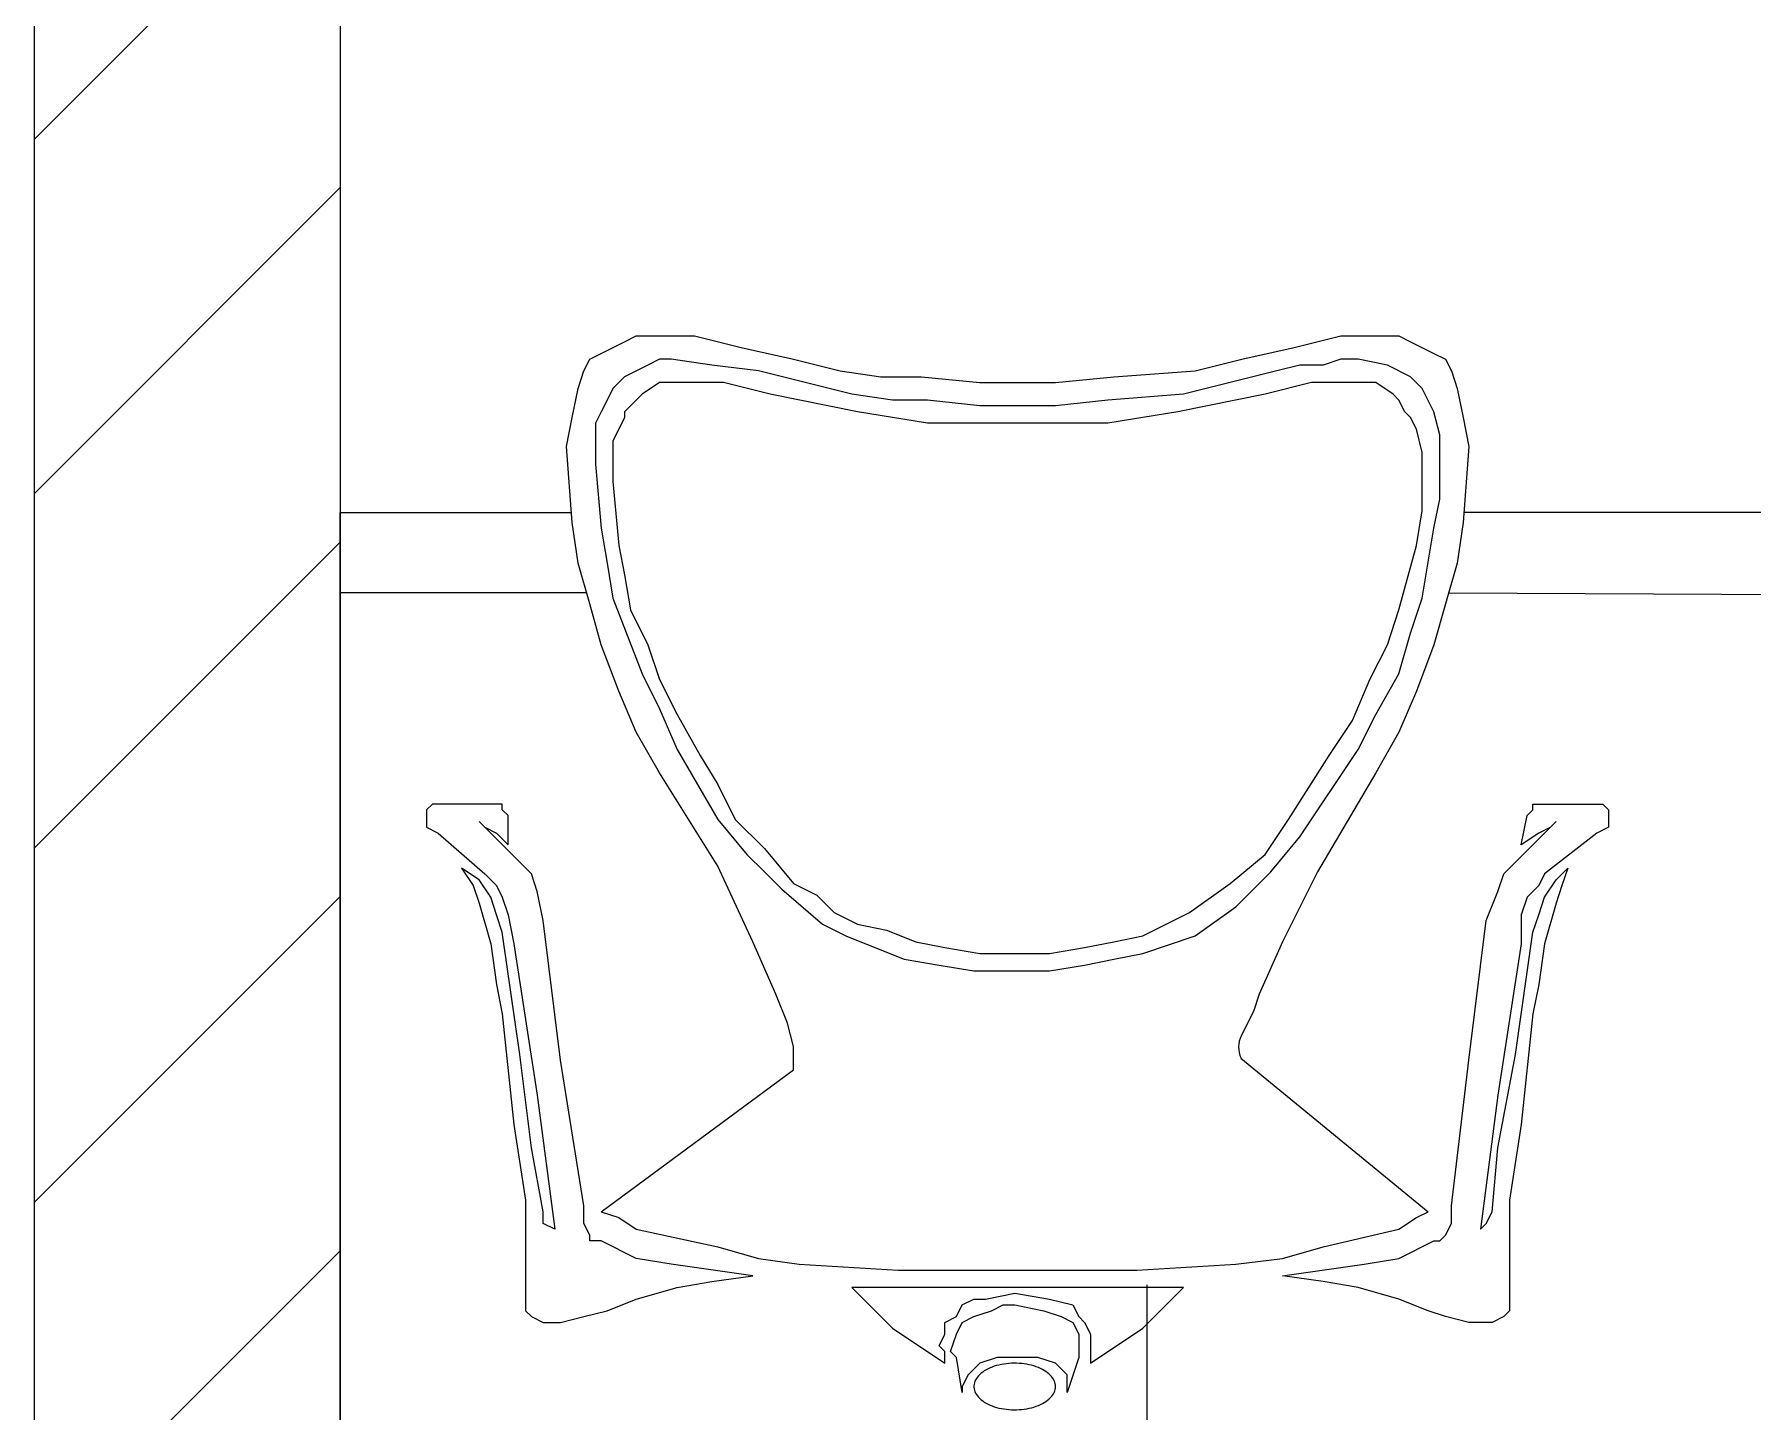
# Model space of a CAD drawing. Header units: inches. Extents: x 159.49 to 167.2, y 195.51 to 204.04.
# Drawn here: x 159.712 to 160.562, y 200.29 to 200.971 of the extents above; entities that cross this region are included whole.
import ezdxf

# ---------------------------------------------------------------- set-up
doc = ezdxf.new("R2010")
doc.units = ezdxf.units.IN
doc.header["$MEASUREMENT"] = 0
doc.layers.add('A-FURN', color=7, linetype='Continuous', lineweight=18)
doc.layers.add('A-WALL-FULL-EXT', color=7, linetype='Continuous')

msp = doc.modelspace()

# ---------------------------------------------------------------- hatches: boundary and pattern name
at = {"layer": 'A-WALL-FULL-EXT'}
h = msp.add_hatch(dxfattribs=at)
h.set_pattern_fill('ANSI31', color=256, scale=0.991306)
h.set_pattern_definition([(45, (147.39636, 185.97495), (-0.08761986, 0.08761986), [])])
h.paths.add_polyline_path([(159.86328, 203.57962), (159.71204, 203.57962), (159.71204, 199.95144), (159.86328, 199.95144)])

# ---------------------------------------------------------------- linework, layer by layer
for p, q in [((159.86328, 200.69492), (159.86328, 200.73457)), ((159.86328, 199.95144), (159.86328, 200.69492))]:
    msp.add_line(p, q)
at = {"layer": 'A-FURN', "lineweight": 0}
for p, q in [((159.99253, 200.81324), (160.00405, 200.81901)), ((160.00405, 200.81901), (160.00981, 200.82189)), ((160.00981, 200.82189), (160.01845, 200.82189)), ((160.01845, 200.82189), (160.02709, 200.82189)), ((160.02709, 200.82189), (160.03862, 200.82189)), ((160.03862, 200.82189), (160.06166, 200.81613)), ((160.06166, 200.81613), (160.08759, 200.81036)), ((160.30939, 200.81036), (160.33531, 200.81613)), ((160.33531, 200.81613), (160.35835, 200.82189)), ((160.35835, 200.82189), (160.37852, 200.82189)), ((160.37852, 200.82189), (160.38716, 200.82189)), ((160.38716, 200.82189), (160.39292, 200.81901)), ((160.39292, 200.81901), (160.40444, 200.81324)), ((159.98389, 200.8046), (159.98677, 200.81036)), ((159.98677, 200.81036), (159.99253, 200.81324)), ((160.01557, 200.80748), (160.00405, 200.80172)), ((160.02133, 200.81036), (160.01557, 200.80748)), ((160.02709, 200.81036), (160.02133, 200.81036)), ((160.04726, 200.80748), (160.02709, 200.81036)), ((160.0703, 200.8046), (160.04726, 200.80748)), ((160.08759, 200.81036), (160.11063, 200.8046)), ((160.28634, 200.8046), (160.30939, 200.81036)), ((160.33819, 200.80748), (160.32667, 200.8046)), ((160.34971, 200.80748), (160.33819, 200.80748)), ((160.35835, 200.81036), (160.34971, 200.80748)), ((160.367, 200.81036), (160.35835, 200.81036)), ((160.3814, 200.80748), (160.367, 200.81036)), ((160.39292, 200.80172), (160.3814, 200.80748)), ((160.40444, 200.81324), (160.4102, 200.81036)), ((160.4102, 200.81036), (160.41308, 200.8046)), ((159.98101, 200.79596), (159.98389, 200.8046)), ((160.00405, 200.80172), (159.99829, 200.79596)), ((160.02133, 200.79884), (160.01269, 200.79308)), ((160.03574, 200.79884), (160.02133, 200.79884)), ((160.05302, 200.79884), (160.03574, 200.79884)), ((160.07606, 200.79308), (160.05302, 200.79884)), ((160.09335, 200.79884), (160.0703, 200.8046)), ((160.11639, 200.79308), (160.09335, 200.79884)), ((160.11063, 200.8046), (160.13079, 200.80172)), ((160.13079, 200.80172), (160.15096, 200.80172)), ((160.15096, 200.80172), (160.17976, 200.79884)), ((160.17976, 200.79884), (160.19993, 200.79884)), ((160.19993, 200.79884), (160.21721, 200.79884)), ((160.19993, 200.79884), (160.19993, 200.79884)), ((160.21721, 200.79884), (160.24601, 200.80172)), ((160.24601, 200.80172), (160.28634, 200.8046)), ((160.30362, 200.79884), (160.28058, 200.79308)), ((160.32667, 200.8046), (160.30362, 200.79884)), ((160.34395, 200.79884), (160.32091, 200.79308)), ((160.35259, 200.79884), (160.34395, 200.79884)), ((160.36124, 200.79884), (160.35259, 200.79884)), ((160.36988, 200.79884), (160.36124, 200.79884)), ((160.37564, 200.79884), (160.36988, 200.79884)), ((160.38428, 200.79308), (160.37564, 200.79884)), ((160.39868, 200.79596), (160.39292, 200.80172)), ((160.41308, 200.8046), (160.41596, 200.79596)), ((159.97813, 200.78156), (159.98101, 200.79596)), ((159.99541, 200.7902), (159.99253, 200.78444)), ((159.99829, 200.79596), (159.99541, 200.7902)), ((160.01269, 200.79308), (160.00405, 200.78444)), ((160.11927, 200.78444), (160.07606, 200.79308)), ((160.13655, 200.7902), (160.11639, 200.79308)), ((160.15384, 200.7902), (160.13655, 200.7902)), ((160.17976, 200.78732), (160.15384, 200.7902)), ((160.24313, 200.7902), (160.21721, 200.78732)), ((160.28058, 200.79308), (160.24313, 200.7902)), ((160.32091, 200.79308), (160.2777, 200.78444)), ((160.38716, 200.7902), (160.38428, 200.79308)), ((160.39004, 200.78444), (160.38716, 200.7902)), ((160.40444, 200.78444), (160.39868, 200.79596)), ((160.41596, 200.79596), (160.41885, 200.78156)), ((159.97525, 200.76716), (159.97813, 200.78156)), ((159.99253, 200.78444), (159.98965, 200.77868)), ((160.00405, 200.78156), (160.00117, 200.7758)), ((160.00405, 200.78444), (160.00405, 200.78156)), ((160.15384, 200.77868), (160.11927, 200.78444)), ((160.19993, 200.78732), (160.17976, 200.78732)), ((160.21721, 200.78732), (160.19993, 200.78732)), ((160.19993, 200.78732), (160.19993, 200.78732)), ((160.2777, 200.78444), (160.24313, 200.77868)), ((160.39292, 200.78156), (160.39004, 200.78444)), ((160.3958, 200.7758), (160.39292, 200.78156)), ((160.40732, 200.77292), (160.40444, 200.78444)), ((160.41885, 200.78156), (160.42173, 200.76716)), ((159.98965, 200.77868), (159.98965, 200.77292)), ((159.98965, 200.77292), (159.98965, 200.75851)), ((160.00117, 200.7758), (159.99829, 200.77004)), ((160.17976, 200.77868), (160.15384, 200.77868)), ((160.19993, 200.77868), (160.17976, 200.77868)), ((160.21721, 200.77868), (160.19993, 200.77868)), ((160.19993, 200.77868), (160.19993, 200.77868)), ((160.24313, 200.77868), (160.21721, 200.77868)), ((160.39868, 200.76428), (160.3958, 200.7758)), ((160.40732, 200.75851), (160.40732, 200.77292)), ((159.97813, 200.72971), (159.97525, 200.76716)), ((159.99829, 200.77004), (159.99829, 200.76428)), ((159.99829, 200.76428), (159.99829, 200.74987)), ((160.39868, 200.74987), (160.39868, 200.76428)), ((160.42173, 200.76716), (160.41885, 200.72971)), ((159.98965, 200.75851), (159.99253, 200.72683)), ((160.40732, 200.74123), (160.40732, 200.75851)), ((159.99829, 200.74987), (160.00117, 200.71819)), ((160.39868, 200.73547), (160.39868, 200.74987)), ((160.40444, 200.72683), (160.40732, 200.74123)), ((159.98101, 200.70955), (159.97813, 200.72971)), ((160.3958, 200.71819), (160.39868, 200.73547)), ((160.41885, 200.72971), (160.41596, 200.70955)), ((159.99253, 200.72683), (159.99541, 200.70955)), ((160.39868, 200.69226), (160.40444, 200.72683)), ((160.00117, 200.71819), (160.00405, 200.70378)), ((160.38716, 200.6865), (160.3958, 200.71819)), ((159.98677, 200.68938), (159.98101, 200.70955)), ((159.99541, 200.70955), (159.99829, 200.69226)), ((160.41596, 200.70955), (160.4102, 200.68938)), ((160.00405, 200.70378), (160.00693, 200.6865)), ((159.99253, 200.66922), (159.98677, 200.68938)), ((159.99829, 200.69226), (160.01269, 200.65482)), ((160.39292, 200.67498), (160.39868, 200.69226)), ((160.4102, 200.68938), (160.40444, 200.66922)), ((160.00693, 200.6865), (160.01557, 200.66922)), ((160.3814, 200.66922), (160.38716, 200.6865)), ((160.38716, 200.65482), (160.39292, 200.67498)), ((160.00117, 200.64617), (159.99253, 200.66922)), ((160.01557, 200.66922), (160.02133, 200.65194)), ((160.37276, 200.65194), (160.3814, 200.66922)), ((160.40444, 200.66922), (160.3958, 200.64617)), ((160.01269, 200.65482), (160.02133, 200.63753)), ((160.37564, 200.63465), (160.38716, 200.65482)), ((160.00981, 200.62601), (160.00117, 200.64617)), ((160.02133, 200.65194), (160.02998, 200.63465)), ((160.36412, 200.63177), (160.37276, 200.65194)), ((160.3958, 200.64617), (160.38716, 200.62601)), ((160.02133, 200.63753), (160.02998, 200.61737)), ((160.02998, 200.63465), (160.0415, 200.61449)), ((160.35259, 200.61449), (160.36412, 200.63177)), ((160.367, 200.61737), (160.37564, 200.63465)), ((160.02133, 200.60585), (160.00981, 200.62601)), ((160.38716, 200.62601), (160.37564, 200.60585)), ((160.02998, 200.61737), (160.05014, 200.5828)), ((160.0415, 200.61449), (160.05014, 200.60009)), ((160.33243, 200.5828), (160.35259, 200.61449)), ((160.33819, 200.57416), (160.367, 200.61737)), ((160.05014, 200.55976), (160.02133, 200.60585)), ((160.37564, 200.60585), (160.34683, 200.55688)), ((160.05014, 200.60009), (160.05878, 200.5828)), ((159.90899, 200.59042), (159.90611, 200.58754)), ((159.90611, 200.58754), (159.90611, 200.58466)), ((159.91187, 200.59042), (159.90899, 200.59042)), ((159.9378, 200.59042), (159.91187, 200.59042)), ((159.94356, 200.59042), (159.9378, 200.59042)), ((159.94356, 200.58754), (159.94356, 200.59042)), ((159.94644, 200.58466), (159.94356, 200.58754)), ((160.45053, 200.58466), (160.45341, 200.58754)), ((160.45341, 200.58754), (160.45341, 200.59042)), ((160.45341, 200.59042), (160.45917, 200.59042)), ((160.45917, 200.59042), (160.48222, 200.59042)), ((160.48222, 200.59042), (160.48798, 200.59042)), ((160.48798, 200.59042), (160.49086, 200.58754)), ((160.49086, 200.58754), (160.49086, 200.58466)), ((159.90611, 200.58466), (159.90611, 200.5789)), ((159.90611, 200.5789), (159.91187, 200.57602)), ((159.9522, 200.56162), (159.93204, 200.58178)), ((159.93204, 200.58178), (159.93492, 200.5789)), ((159.93492, 200.5789), (159.94068, 200.57602)), ((159.94644, 200.57026), (159.94644, 200.58466)), ((160.05014, 200.5828), (160.06454, 200.56552)), ((160.05878, 200.5828), (160.07318, 200.5684)), ((160.32091, 200.56552), (160.33243, 200.5828)), ((160.44477, 200.56162), (160.46493, 200.58178)), ((160.44765, 200.57026), (160.45053, 200.58466)), ((160.46205, 200.5789), (160.45629, 200.57602)), ((160.46493, 200.58178), (160.46205, 200.5789)), ((160.49086, 200.5789), (160.4851, 200.57602)), ((160.49086, 200.58466), (160.49086, 200.5789)), ((159.91187, 200.57602), (159.93492, 200.55586)), ((159.94068, 200.57602), (159.94644, 200.57026)), ((160.07318, 200.5684), (160.08759, 200.55112)), ((160.32379, 200.55688), (160.33819, 200.57416)), ((160.45629, 200.57602), (160.44765, 200.57026)), ((160.4851, 200.57602), (160.45917, 200.55586)), ((159.95796, 200.55586), (159.9522, 200.56162)), ((160.06742, 200.52231), (160.05014, 200.55976)), ((160.06454, 200.56552), (160.07318, 200.55688)), ((160.30362, 200.55112), (160.32091, 200.56552)), ((160.43901, 200.55586), (160.44477, 200.56162)), ((159.93204, 200.55297), (159.9234, 200.55874)), ((159.9234, 200.55874), (159.92916, 200.55009)), ((159.9378, 200.54433), (159.93204, 200.55297)), ((159.93492, 200.55586), (159.94068, 200.55009)), ((159.96084, 200.54721), (159.95796, 200.55586)), ((160.07318, 200.55688), (160.08182, 200.54824)), ((160.08759, 200.55112), (160.09911, 200.54536)), ((160.28346, 200.53671), (160.30362, 200.55112)), ((160.31515, 200.54824), (160.32379, 200.55688)), ((160.34683, 200.55688), (160.32955, 200.52231)), ((160.43613, 200.54721), (160.43901, 200.55586)), ((160.45917, 200.55586), (160.45629, 200.55009)), ((160.45917, 200.54433), (160.46493, 200.55297)), ((160.46493, 200.55297), (160.47069, 200.55874)), ((160.47069, 200.55874), (160.46781, 200.55009)), ((159.92916, 200.55009), (159.93204, 200.54145)), ((159.94068, 200.53569), (159.9378, 200.54433)), ((159.94068, 200.55009), (159.94356, 200.54433)), ((159.94356, 200.54433), (159.94644, 200.53569)), ((159.96372, 200.53281), (159.96084, 200.54721)), ((160.08182, 200.54824), (160.10199, 200.53095)), ((160.09911, 200.54536), (160.10775, 200.53671)), ((160.30651, 200.5396), (160.31515, 200.54824)), ((160.43037, 200.53281), (160.43613, 200.54721)), ((160.45053, 200.54433), (160.44765, 200.53569)), ((160.45629, 200.55009), (160.45053, 200.54433)), ((160.45629, 200.53569), (160.45917, 200.54433)), ((160.46781, 200.55009), (160.46493, 200.54145)), ((159.93204, 200.54145), (159.9378, 200.52129)), ((159.94356, 200.52705), (159.94068, 200.53569)), ((159.94644, 200.53569), (159.94932, 200.52129)), ((160.10775, 200.53671), (160.11927, 200.53095)), ((160.27194, 200.53095), (160.28346, 200.53671)), ((160.28634, 200.52519), (160.30651, 200.5396)), ((160.44765, 200.53569), (160.44765, 200.52129)), ((160.45341, 200.52705), (160.45629, 200.53569)), ((160.46493, 200.54145), (160.45917, 200.52129)), ((159.9522, 200.46656), (159.94356, 200.52705)), ((159.97236, 200.46368), (159.96372, 200.53281)), ((160.10199, 200.53095), (160.11351, 200.52519)), ((160.11927, 200.53095), (160.13367, 200.52807)), ((160.13367, 200.52807), (160.14808, 200.52231)), ((160.26042, 200.52519), (160.27194, 200.53095)), ((160.42173, 200.46368), (160.43037, 200.53281)), ((160.44477, 200.46656), (160.45341, 200.52705)), ((159.9378, 200.52129), (159.94068, 200.50113)), ((159.94932, 200.52129), (159.96084, 200.4464)), ((160.07894, 200.49639), (160.06742, 200.52231)), ((160.11351, 200.52519), (160.12791, 200.51943)), ((160.12791, 200.51943), (160.14232, 200.51367)), ((160.14808, 200.52231), (160.16248, 200.51943)), ((160.16248, 200.51943), (160.17976, 200.51655)), ((160.21433, 200.51655), (160.23161, 200.51943)), ((160.23161, 200.51943), (160.24601, 200.52231)), ((160.24601, 200.52231), (160.26042, 200.52519)), ((160.26042, 200.51655), (160.28634, 200.52519)), ((160.32955, 200.52231), (160.31803, 200.49639)), ((160.44765, 200.52129), (160.43613, 200.4464)), ((160.45917, 200.52129), (160.45629, 200.50113)), ((160.14232, 200.51367), (160.1596, 200.51079)), ((160.1596, 200.51079), (160.17688, 200.50791)), ((160.17976, 200.51655), (160.19705, 200.51655)), ((160.19705, 200.51655), (160.21433, 200.51655)), ((160.21433, 200.50791), (160.23161, 200.51079)), ((160.23161, 200.51079), (160.24601, 200.51367)), ((160.24601, 200.51367), (160.26042, 200.51655)), ((159.94068, 200.50113), (159.94356, 200.48672)), ((160.17688, 200.50791), (160.19705, 200.50791)), ((160.19705, 200.50791), (160.21433, 200.50791)), ((160.45629, 200.50113), (160.45341, 200.48672)), ((160.08471, 200.48198), (160.07894, 200.49639)), ((160.31803, 200.49639), (160.31515, 200.48775)), ((159.94356, 200.48672), (159.94932, 200.43199)), ((160.31515, 200.48775), (160.30915, 200.47575)), ((160.45341, 200.48672), (160.44765, 200.43199)), ((160.08759, 200.47046), (160.08471, 200.48198)), ((159.95796, 200.42047), (159.9522, 200.46656)), ((160.08759, 200.45894), (160.08759, 200.47046)), ((160.43613, 200.42047), (160.44477, 200.46656)), ((159.98389, 200.39167), (159.97236, 200.46368)), ((160.41308, 200.39167), (160.42173, 200.46368)), ((159.96084, 200.4464), (159.96948, 200.38014)), ((160.43613, 200.4464), (160.42749, 200.38014)), ((159.94932, 200.43199), (159.95508, 200.39455)), ((160.44765, 200.43199), (160.44189, 200.39455)), ((159.96372, 200.38879), (159.95796, 200.42047)), ((160.43325, 200.38879), (160.43613, 200.42047)), ((159.95508, 200.39455), (159.95508, 200.38014)), ((159.98389, 200.38302), (159.98389, 200.39167)), ((160.41308, 200.38302), (160.41308, 200.39167)), ((160.44189, 200.39455), (160.44189, 200.38014)), ((159.96372, 200.38302), (159.96372, 200.38879)), ((159.96948, 200.38014), (159.96372, 200.38302)), ((159.98677, 200.37726), (159.98389, 200.38302)), ((159.99253, 200.38879), (160.00117, 200.3859)), ((160.00117, 200.3859), (160.00981, 200.38014)), ((160.38716, 200.38014), (160.3958, 200.3859)), ((160.3958, 200.3859), (160.40156, 200.38879)), ((160.4102, 200.37726), (160.41308, 200.38302)), ((160.42749, 200.38014), (160.43037, 200.38302)), ((160.43037, 200.38302), (160.43325, 200.38879)), ((159.95508, 200.38014), (159.95508, 200.36862)), ((159.98677, 200.37438), (159.98677, 200.37726)), ((159.99253, 200.37438), (159.98677, 200.37438)), ((160.00981, 200.36574), (159.99253, 200.37438)), ((159.99253, 200.37438), (159.99253, 200.37438)), ((160.00981, 200.38014), (160.05014, 200.3715)), ((160.34971, 200.3715), (160.38716, 200.38014)), ((160.38716, 200.36574), (160.40444, 200.37438)), ((160.40444, 200.37438), (160.40732, 200.37438)), ((160.40444, 200.37438), (160.40444, 200.37438)), ((160.40732, 200.37438), (160.4102, 200.37726)), ((160.44189, 200.38014), (160.44189, 200.36862)), ((159.95508, 200.36862), (159.95508, 200.35134)), ((160.02709, 200.36286), (160.00981, 200.36574)), ((160.05014, 200.3715), (160.0703, 200.36574)), ((160.0703, 200.36574), (160.09047, 200.36286)), ((160.30651, 200.36286), (160.32955, 200.36574)), ((160.32955, 200.36574), (160.34971, 200.3715)), ((160.36988, 200.36286), (160.38716, 200.36574)), ((160.44189, 200.36862), (160.44189, 200.35134)), ((160.06742, 200.3571), (160.02709, 200.36286)), ((160.04726, 200.35422), (160.06742, 200.3571)), ((160.09047, 200.36286), (160.13944, 200.35998)), ((160.13944, 200.35998), (160.19705, 200.35998)), ((160.19705, 200.35998), (160.25754, 200.35998)), ((160.25754, 200.35998), (160.30651, 200.36286)), ((160.32955, 200.3571), (160.36988, 200.36286)), ((160.34971, 200.35422), (160.32955, 200.3571)), ((159.95508, 200.35134), (159.95508, 200.34558)), ((160.00981, 200.34558), (160.02998, 200.35134)), ((160.02998, 200.35134), (160.04726, 200.35422)), ((160.19993, 200.35134), (160.11639, 200.35134)), ((160.11639, 200.35134), (160.13655, 200.33117)), ((160.18264, 200.34558), (160.19705, 200.34846)), ((160.19705, 200.34846), (160.21433, 200.34558)), ((160.19705, 200.34846), (160.19705, 200.34846)), ((160.22873, 200.35134), (160.19993, 200.35134)), ((160.28058, 200.35134), (160.22873, 200.35134)), ((160.26042, 200.33117), (160.28058, 200.35134)), ((160.367, 200.35134), (160.34971, 200.35422)), ((160.38716, 200.34558), (160.367, 200.35134)), ((160.44189, 200.35134), (160.44189, 200.34558)), ((159.95508, 200.34558), (159.95508, 200.33982)), ((159.95508, 200.33982), (159.95796, 200.33694)), ((159.98389, 200.33694), (159.99541, 200.33982)), ((159.99541, 200.33982), (160.00981, 200.34558)), ((160.16824, 200.33694), (160.17112, 200.3427)), ((160.17112, 200.3427), (160.17688, 200.34558)), ((160.17688, 200.34558), (160.18264, 200.34558)), ((160.17688, 200.33694), (160.18552, 200.33982)), ((160.18552, 200.33982), (160.19128, 200.3427)), ((160.19128, 200.3427), (160.19705, 200.3427)), ((160.19705, 200.3427), (160.21145, 200.33982)), ((160.21145, 200.33982), (160.22009, 200.33694)), ((160.21433, 200.34558), (160.22585, 200.3427)), ((160.22585, 200.3427), (160.22873, 200.33694)), ((160.40156, 200.33982), (160.38716, 200.34558)), ((160.4102, 200.33694), (160.40156, 200.33982)), ((160.44189, 200.33982), (160.43901, 200.33694)), ((160.44189, 200.34558), (160.44189, 200.33982)), ((159.95796, 200.33694), (159.96372, 200.33406)), ((159.96372, 200.33406), (159.97236, 200.33406)), ((159.97236, 200.33406), (159.98389, 200.33694)), ((160.13655, 200.33117), (160.16248, 200.31389)), ((160.16248, 200.33406), (160.16824, 200.33694)), ((160.16248, 200.32829), (160.16248, 200.33406)), ((160.16824, 200.32829), (160.17112, 200.33406)), ((160.17112, 200.33406), (160.17688, 200.33694)), ((160.22009, 200.33694), (160.22585, 200.33406)), ((160.22585, 200.33406), (160.22873, 200.32829)), ((160.22873, 200.33694), (160.23161, 200.33406)), ((160.23161, 200.33406), (160.23449, 200.32829)), ((160.23449, 200.31389), (160.26042, 200.33117)), ((160.42173, 200.33406), (160.4102, 200.33694)), ((160.43325, 200.33406), (160.42173, 200.33406)), ((160.43901, 200.33694), (160.43325, 200.33406)), ((160.1596, 200.32253), (160.16248, 200.32829)), ((160.16248, 200.31965), (160.1596, 200.32253)), ((160.16536, 200.31965), (160.16824, 200.32829)), ((160.22873, 200.32829), (160.22873, 200.31965)), ((160.23449, 200.32829), (160.23449, 200.32253)), ((160.23449, 200.32253), (160.23449, 200.31965)), ((160.16248, 200.31389), (160.16248, 200.31965)), ((160.16824, 200.31677), (160.16536, 200.31965)), ((160.17112, 200.29949), (160.16824, 200.31677)), ((160.17976, 200.31389), (160.174, 200.30813)), ((160.1884, 200.31677), (160.17976, 200.31389)), ((160.19705, 200.31677), (160.1884, 200.31677)), ((160.19045, 200.31326), (160.18926, 200.313)), ((160.19167, 200.31348), (160.19045, 200.31326)), ((160.19292, 200.31365), (160.19167, 200.31348)), ((160.19418, 200.31377), (160.19292, 200.31365)), ((160.19545, 200.31386), (160.19418, 200.31377)), ((160.19673, 200.31389), (160.19545, 200.31386)), ((160.198, 200.31388), (160.19673, 200.31389)), ((160.20857, 200.31677), (160.19705, 200.31677)), ((160.19928, 200.31382), (160.198, 200.31388)), ((160.20055, 200.31372), (160.19928, 200.31382)), ((160.2018, 200.31357), (160.20055, 200.31372)), ((160.20303, 200.31337), (160.2018, 200.31357)), ((160.20424, 200.31313), (160.20303, 200.31337)), ((160.20542, 200.31285), (160.20424, 200.31313)), ((160.21721, 200.31389), (160.20857, 200.31677)), ((160.22297, 200.30813), (160.21721, 200.31389)), ((160.22873, 200.31677), (160.22297, 200.29949)), ((160.22873, 200.31965), (160.22873, 200.31677)), ((160.23449, 200.31965), (160.23449, 200.31389)), ((160.174, 200.30813), (160.17112, 200.30237)), ((160.17738, 200.30491), (160.17714, 200.30419)), ((160.1777, 200.30562), (160.17738, 200.30491)), ((160.1781, 200.30631), (160.1777, 200.30562)), ((160.17857, 200.30699), (160.1781, 200.30631)), ((160.17912, 200.30765), (160.17857, 200.30699)), ((160.17975, 200.30829), (160.17912, 200.30765)), ((160.18044, 200.3089), (160.17975, 200.30829)), ((160.1812, 200.30949), (160.18044, 200.3089)), ((160.18202, 200.31005), (160.1812, 200.30949)), ((160.1829, 200.31058), (160.18202, 200.31005)), ((160.18384, 200.31108), (160.1829, 200.31058)), ((160.18483, 200.31154), (160.18384, 200.31108)), ((160.18588, 200.31196), (160.18483, 200.31154)), ((160.18696, 200.31235), (160.18588, 200.31196)), ((160.18809, 200.31269), (160.18696, 200.31235)), ((160.18926, 200.313), (160.18809, 200.31269)), ((160.20657, 200.31253), (160.20542, 200.31285)), ((160.20768, 200.31216), (160.20657, 200.31253)), ((160.20874, 200.31176), (160.20768, 200.31216)), ((160.20976, 200.31131), (160.20874, 200.31176)), ((160.21073, 200.31083), (160.20976, 200.31131)), ((160.21164, 200.31032), (160.21073, 200.31083)), ((160.21249, 200.30978), (160.21164, 200.31032)), ((160.21328, 200.3092), (160.21249, 200.30978)), ((160.21401, 200.3086), (160.21328, 200.3092)), ((160.21467, 200.30797), (160.21401, 200.3086)), ((160.21525, 200.30732), (160.21467, 200.30797)), ((160.21576, 200.30665), (160.21525, 200.30732)), ((160.2162, 200.30596), (160.21576, 200.30665)), ((160.21656, 200.30526), (160.2162, 200.30596)), ((160.21684, 200.30455), (160.21656, 200.30526)), ((160.21705, 200.30383), (160.21684, 200.30455)), ((160.22297, 200.30237), (160.22297, 200.30813)), ((160.17112, 200.30237), (160.17112, 200.29949)), ((160.17697, 200.30346), (160.17689, 200.30274)), ((160.17689, 200.30274), (160.17689, 200.302)), ((160.17689, 200.302), (160.17697, 200.30127)), ((160.17714, 200.30419), (160.17697, 200.30346)), ((160.17697, 200.30127), (160.17714, 200.30055)), ((160.17714, 200.30055), (160.17738, 200.29983)), ((160.17738, 200.29983), (160.1777, 200.29912)), ((160.1777, 200.29912), (160.1781, 200.29843)), ((160.1781, 200.29843), (160.17857, 200.29775)), ((160.17857, 200.29775), (160.17912, 200.29709)), ((160.17912, 200.29709), (160.17975, 200.29645)), ((160.17975, 200.29645), (160.18044, 200.29584)), ((160.21328, 200.29554), (160.21401, 200.29614)), ((160.21401, 200.29614), (160.21467, 200.29677)), ((160.21467, 200.29677), (160.21525, 200.29742)), ((160.21525, 200.29742), (160.21576, 200.29809)), ((160.21576, 200.29809), (160.2162, 200.29877)), ((160.2162, 200.29877), (160.21656, 200.29948)), ((160.21656, 200.29948), (160.21684, 200.30019)), ((160.21684, 200.30019), (160.21705, 200.30091)), ((160.21717, 200.3031), (160.21705, 200.30383)), ((160.21705, 200.30091), (160.21717, 200.30164)), ((160.21721, 200.30237), (160.21717, 200.3031)), ((160.21717, 200.30164), (160.21721, 200.30237)), ((160.22297, 200.29949), (160.22297, 200.30237)), ((160.22297, 200.29949), (160.22297, 200.29949)), ((160.18044, 200.29584), (160.1812, 200.29525)), ((160.1812, 200.29525), (160.18202, 200.29469)), ((160.18202, 200.29469), (160.1829, 200.29416)), ((160.1829, 200.29416), (160.18384, 200.29366)), ((160.18384, 200.29366), (160.18483, 200.2932)), ((160.18483, 200.2932), (160.18588, 200.29278)), ((160.18588, 200.29278), (160.18696, 200.29239)), ((160.18696, 200.29239), (160.18809, 200.29205)), ((160.18809, 200.29205), (160.18926, 200.29174)), ((160.18926, 200.29174), (160.19045, 200.29148)), ((160.19045, 200.29148), (160.19167, 200.29126)), ((160.19167, 200.29126), (160.19292, 200.29109)), ((160.19292, 200.29109), (160.19418, 200.29096)), ((160.19418, 200.29096), (160.19545, 200.29088)), ((160.19545, 200.29088), (160.19673, 200.29085)), ((160.19673, 200.29085), (160.198, 200.29086)), ((160.198, 200.29086), (160.19928, 200.29092)), ((160.19928, 200.29092), (160.20055, 200.29102)), ((160.20055, 200.29102), (160.2018, 200.29117)), ((160.2018, 200.29117), (160.20303, 200.29137)), ((160.20303, 200.29137), (160.20424, 200.29161)), ((160.20424, 200.29161), (160.20542, 200.29189)), ((160.20542, 200.29189), (160.20657, 200.29221)), ((160.20657, 200.29221), (160.20768, 200.29258)), ((160.20768, 200.29258), (160.20874, 200.29298)), ((160.20874, 200.29298), (160.20976, 200.29343)), ((160.20976, 200.29343), (160.21073, 200.29391)), ((160.21073, 200.29391), (160.21164, 200.29442)), ((160.21164, 200.29442), (160.21249, 200.29496)), ((160.21249, 200.29496), (160.21328, 200.29554))]:
    msp.add_line(p, q, dxfattribs=at)
at = {"layer": 'A-FURN'}
for p, q in [((159.86328, 200.73457), (159.97775, 200.73457)), ((160.67351, 200.73457), (160.41922, 200.73457)), ((159.98519, 200.69492), (159.86328, 200.69492)), ((160.41179, 200.69492), (160.68227, 200.69344)), ((160.26235, 200.35268), (160.26235, 200.04713))]:
    msp.add_line(p, q, dxfattribs=at)
for points in [[(159.99253, 200.38879), (160.08759, 200.45894)], [(160.309, 200.4648), (160.40156, 200.38879)]]:
    msp.add_lwpolyline(points, dxfattribs=at)
at = {"layer": 'A-FURN', "lineweight": 0}
msp.add_arc((160.3204, 200.47012), 0.01258, 153.43495, 205.03293, dxfattribs=at)
at = {"layer": 'A-WALL-FULL-EXT'}
for p, q in [((159.71204, 199.95299), (159.71204, 203.58116)), ((159.86328, 203.57962), (159.86328, 199.95144))]:
    msp.add_line(p, q, dxfattribs=at)

doc.saveas('drawing.dxf')
